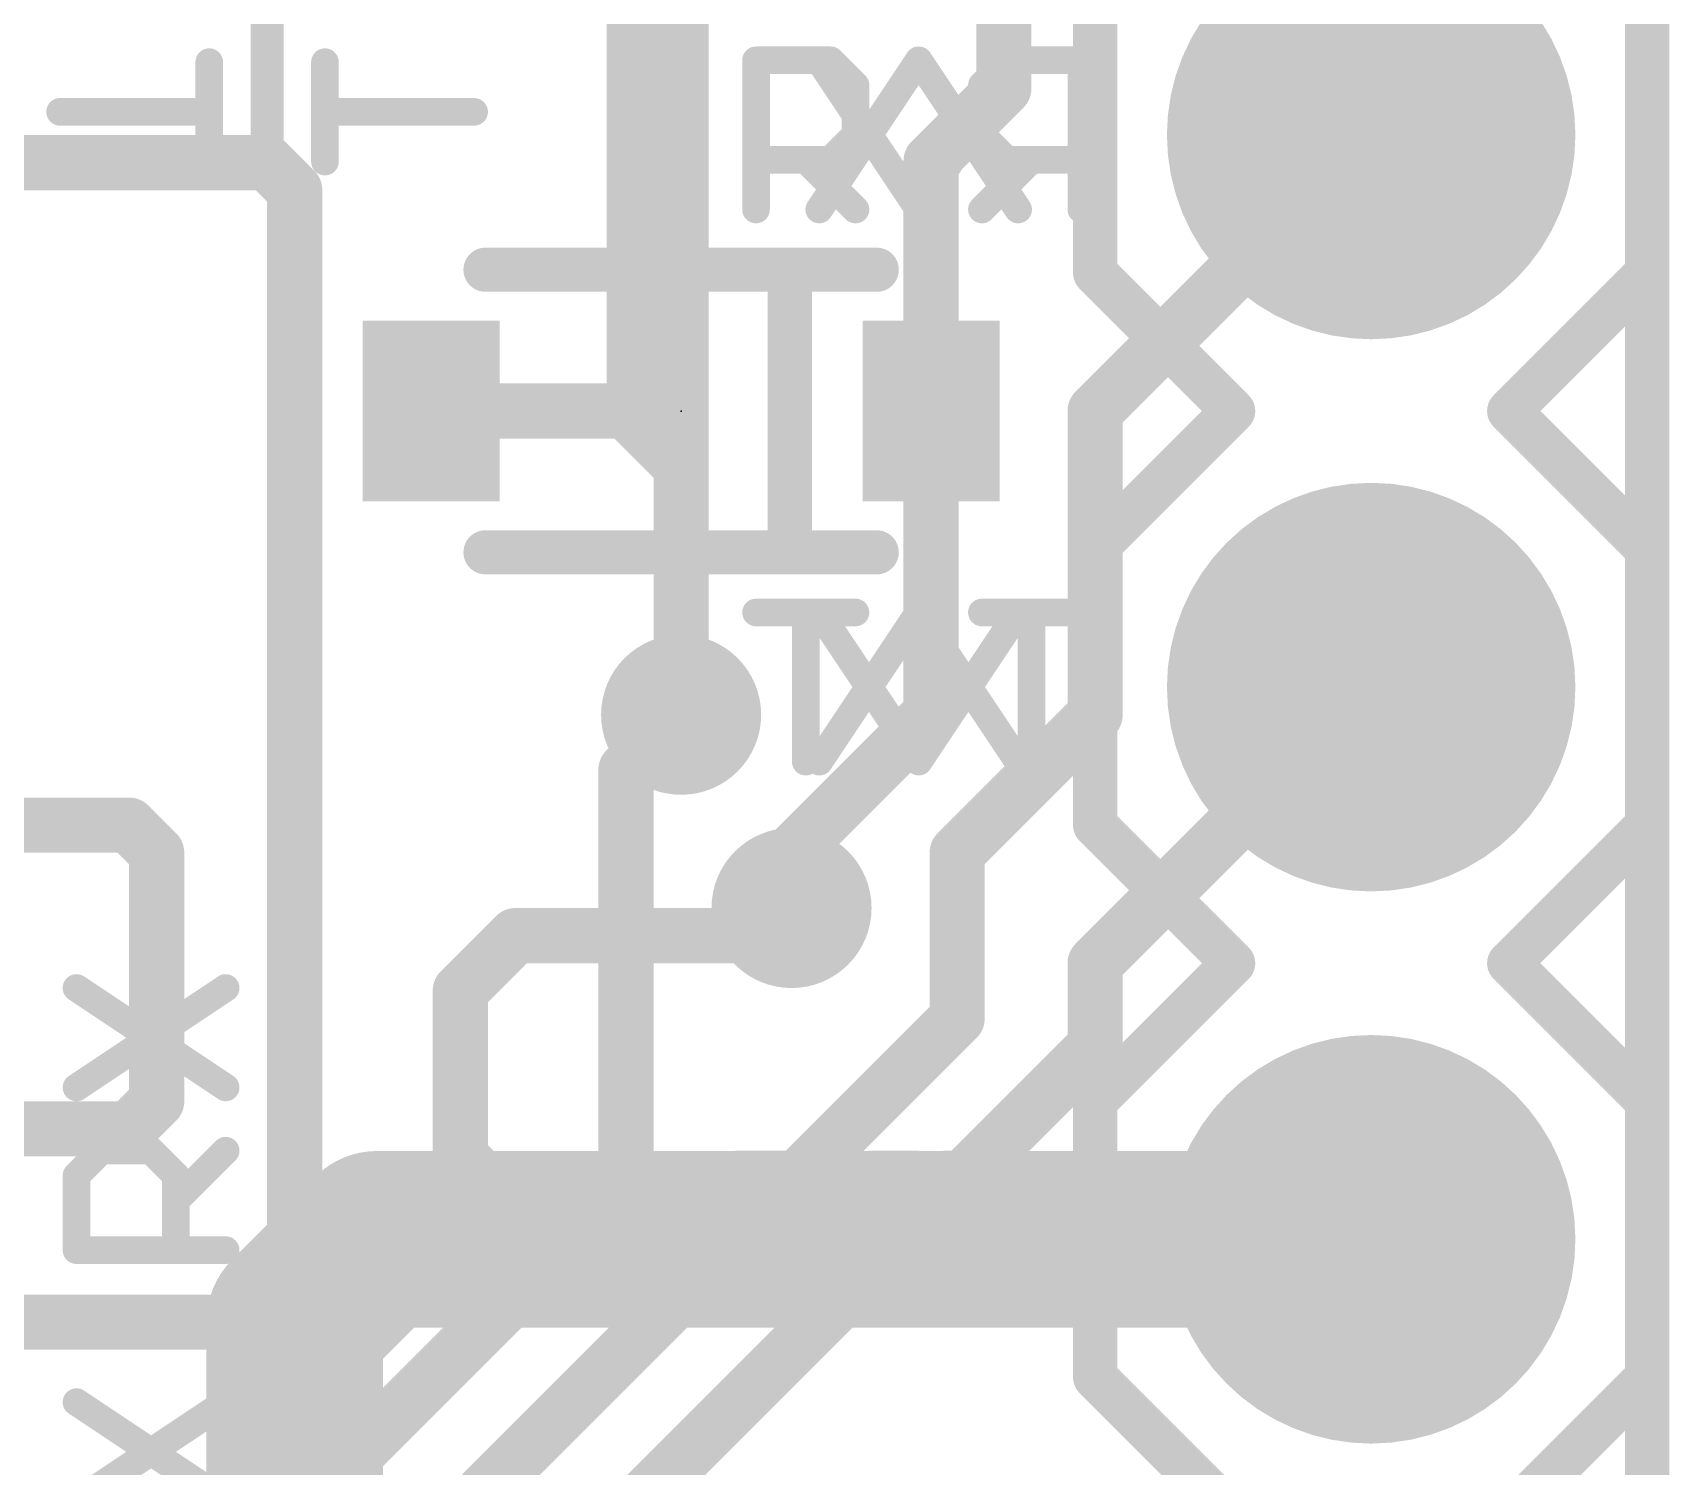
# Model space of a CAD drawing. Extents: x -3 to 111, y -18 to 20.
# Drawn here: x 35.75 to 43.28, y 7.85 to 14.44 of the extents above; entities that cross this region are included whole.
import ezdxf

# ---------------------------------------------------------------- set-up
doc = ezdxf.new("R2010")
doc.units = 0
for name, color, linetype in [('1', 12, 'CONTINUOUS'), ('16', 132, 'CONTINUOUS'), ('17', 110, 'CONTINUOUS'), ('18', 110, 'CONTINUOUS'), ('20', 53, 'CONTINUOUS'), ('21', 41, 'CONTINUOUS'), ('22', 40, 'CONTINUOUS'), ('23', 53, 'CONTINUOUS'), ('51', 53, 'CONTINUOUS')]:
    doc.layers.add(name, color=color, linetype=linetype)

# ---------------------------------------------------------------- blocks, each defined once
blk = doc.blocks.new('RECT')
blk.add_solid([(-0.5, -0.5), (0.5, -0.5), (-0.5, 0.5), (0.5, 0.5)])
blk = doc.blocks.new('ROUNDP')
at = {"const_width": 0.5}
blk.add_lwpolyline([(0, -0.25, 1), (0, 0.25, 1), (0, -0.25)], format="xyb", dxfattribs=at)
blk = doc.blocks.new('ROUNDV')
at = {"const_width": 0.5}
blk.add_lwpolyline([(0, -0.25, 1), (0, 0.25, 1), (0, -0.25)], format="xyb", dxfattribs=at)

msp = doc.modelspace()

# ---------------------------------------------------------------- linework, layer by layer
at = {"layer": '1'}
for points, const_width in [([(43.18, 0), (43.18, 20.32)], 0.2032), ([(38.52, 15.24), (38.52, 12.739)], 0.254), ([(40.22, 15.24), (40.22, 14.185)], 0.254), ([(40.22, 14.185), (39.885, 13.85)], 0.254), ([(40.64, 12.7), (41.91, 13.97)], 0.254), ([(34.544, 13.843), (36.83, 13.843)], 0.254), ([(36.83, 13.843), (36.957, 13.716)], 0.254), ([(39.885, 12.7), (39.885, 13.85)], 0.254), ([(36.957, 13.716), (36.957, 8.763)], 0.254), ([(37.585, 12.7), (38.481, 12.7)], 0.254), ([(38.52, 12.739), (38.481, 12.7)], 0.254), ([(38.481, 12.7), (38.735, 12.446)], 0.254), ([(39.885, 12.7), (39.885, 11.31)], 0.254), ([(40.64, 11.303), (40.64, 12.7)], 0.254), ([(38.735, 12.446), (38.735, 11.303)], 0.254), ([(40.64, 10.16), (41.91, 11.43)], 0.254), ([(38.481, 11.049), (38.735, 11.303)], 0.254), ([(39.243, 10.668), (39.885, 11.31)], 0.254), ([(40.005, 10.668), (40.64, 11.303)], 0.254), ([(38.481, 9.144), (38.481, 11.049)], 0.254), ([(35.14, 10.795), (36.195, 10.795)], 0.254), ([(36.195, 10.795), (36.322, 10.668)], 0.254), ([(36.322, 9.525), (36.322, 10.668)], 0.254), ([(39.243, 10.414), (39.243, 10.668)], 0.254), ([(40.005, 9.906), (40.005, 10.668)], 0.254), ([(40.64, 9.779), (40.64, 10.16)], 0.254), ([(37.211, 7.112), (40.005, 9.906)], 0.254), ([(37.973, 7.112), (40.64, 9.779)], 0.254), ([(36.195, 9.398), (36.322, 9.525)], 0.254), ([(35.167, 9.398), (36.195, 9.398)], 0.254), ([(36.703, 7.366), (38.481, 9.144)], 0.254), ([(36.957, 8.763), (36.703, 8.509)], 0.254), ([(36.703, 8.509), (32.512, 8.509)], 0.254)]:
    msp.add_lwpolyline(points, dxfattribs=dict(at, const_width=const_width))
at = {"layer": '1', "const_width": 0.127}
for points in [[(40.2649, 14.1401, 1), (40.1751, 14.2299)], [(40.1565, 14.185, 1), (40.2835, 14.185)], [(41.9549, 13.9251, 1), (41.8651, 14.0149)], [(36.8749, 13.8879, 1), (36.7851, 13.7981)], [(36.83, 13.7795, 1), (36.83, 13.9065)], [(39.9485, 13.85, 1), (39.8215, 13.85)], [(39.8401, 13.8949, 1), (39.9299, 13.8051)], [(37.0205, 13.716, 1), (36.8935, 13.716)], [(36.9121, 13.6711, 1), (37.0019, 13.7609)], [(37.585, 12.7635, 1), (37.585, 12.6365)], [(38.5259, 12.7449, 1), (38.4361, 12.6551)], [(38.4361, 12.7449, 1), (38.5259, 12.6551)], [(38.4565, 12.739, 1), (38.5835, 12.739)], [(38.5649, 12.6941, 1), (38.4751, 12.7839)], [(38.481, 12.6365, 1), (38.481, 12.7635)], [(39.9485, 12.7, 1), (39.8215, 12.7)], [(40.7035, 12.7, 1), (40.5765, 12.7)], [(40.5951, 12.7449, 1), (40.6849, 12.6551)], [(39.8215, 12.7, 1), (39.9485, 12.7)], [(38.7985, 12.446, 1), (38.6715, 12.446)], [(38.6901, 12.4011, 1), (38.7799, 12.4909)], [(41.9549, 11.3851, 1), (41.8651, 11.4749)], [(38.7799, 11.2581, 1), (38.6901, 11.3479)], [(39.8215, 11.31, 1), (39.9485, 11.31)], [(39.9299, 11.2651, 1), (39.8401, 11.3549)], [(40.6849, 11.2581, 1), (40.5951, 11.3479)], [(38.6715, 11.303, 1), (38.7985, 11.303)], [(40.5765, 11.303, 1), (40.7035, 11.303)], [(38.5445, 11.049, 1), (38.4175, 11.049)], [(38.4361, 11.0939, 1), (38.5259, 11.0041)], [(36.2399, 10.8399, 1), (36.1501, 10.7501)], [(36.195, 10.7315, 1), (36.195, 10.8585)], [(36.3855, 10.668, 1), (36.2585, 10.668)], [(36.2771, 10.6231, 1), (36.3669, 10.7129)], [(39.3065, 10.668, 1), (39.1795, 10.668)], [(39.1981, 10.7129, 1), (39.2879, 10.6231)], [(40.0685, 10.668, 1), (39.9415, 10.668)], [(39.9601, 10.7129, 1), (40.0499, 10.6231)], [(39.1795, 10.414, 1), (39.3065, 10.414)], [(40.7035, 10.16, 1), (40.5765, 10.16)], [(40.5951, 10.2049, 1), (40.6849, 10.1151)], [(40.0499, 9.8611, 1), (39.9601, 9.9509)], [(39.9415, 9.906, 1), (40.0685, 9.906)], [(40.6849, 9.7341, 1), (40.5951, 9.8239)], [(40.5765, 9.779, 1), (40.7035, 9.779)], [(36.3669, 9.4801, 1), (36.2771, 9.5699)], [(36.2585, 9.525, 1), (36.3855, 9.525)], [(36.1501, 9.4429, 1), (36.2399, 9.3531)], [(36.195, 9.3345, 1), (36.195, 9.4615)], [(38.5259, 9.0991, 1), (38.4361, 9.1889)], [(38.4175, 9.144, 1), (38.5445, 9.144)], [(37.0019, 8.7181, 1), (36.9121, 8.8079)], [(36.8935, 8.763, 1), (37.0205, 8.763)], [(36.6581, 8.5539, 1), (36.7479, 8.4641)], [(36.703, 8.4455, 1), (36.703, 8.5725)]]:
    msp.add_lwpolyline(points, format="xyb", dxfattribs=at)
at = {"layer": '16'}
for points, const_width in [([(43.18, 0), (43.18, 20.32)], 0.2032), ([(38.735, 11.303), (38.735, 15.875)], 0.254), ([(39.116, 10.287), (39.243, 10.414)], 0.254), ([(37.719, 10.033), (37.973, 10.287)], 0.254), ([(37.973, 10.287), (39.116, 10.287)], 0.254), ([(37.719, 9.271), (37.719, 10.033)], 0.254), ([(37.719, 9.271), (38.1, 8.89)], 0.254), ([(36.957, 8.509), (37.338, 8.89)], 0.8128), ([(37.338, 8.89), (38.1, 8.89)], 0.8128), ([(38.1, 8.89), (41.91, 8.89)], 0.8128), ([(36.957, 7.112), (36.957, 8.509)], 0.8128)]:
    msp.add_lwpolyline(points, dxfattribs=dict(at, const_width=const_width))
for points, const_width in [([(38.6715, 11.303, 1), (38.7985, 11.303)], 0.127), ([(39.2879, 10.3691, 1), (39.1981, 10.4589)], 0.127), ([(37.973, 10.3505, 1), (37.973, 10.2235)], 0.127), ([(38.0179, 10.2421, 1), (37.9281, 10.3319)], 0.127), ([(39.0711, 10.3319, 1), (39.1609, 10.2421)], 0.127), ([(39.116, 10.2235, 1), (39.116, 10.3505)], 0.127), ([(37.7825, 10.033, 1), (37.6555, 10.033)], 0.127), ([(37.6741, 10.0779, 1), (37.7639, 9.9881)], 0.127), ([(37.7639, 9.3159, 1), (37.6741, 9.2261)], 0.127), ([(37.338, 9.0932, 1), (37.338, 8.6868)], 0.4064), ([(37.4817, 8.7463, 1), (37.1943, 9.0337)], 0.4064), ([(37.6555, 9.271, 1), (37.7825, 9.271)], 0.127), ([(38.1, 9.0932, 1), (38.1, 8.6868)], 0.4064), ([(38.1, 8.6868, 1), (38.1, 9.0932)], 0.4064), ([(41.91, 8.6868, 1), (41.91, 9.0932)], 0.4064), ([(38.0551, 8.8451, 1), (38.1449, 8.9349)], 0.127), ([(37.1602, 8.509, 1), (36.7538, 8.509)], 0.4064), ([(36.8133, 8.6527, 1), (37.1007, 8.3653)], 0.4064)]:
    msp.add_lwpolyline(points, format="xyb", dxfattribs=dict(at, const_width=const_width))
at = {"layer": '20', "const_width": 0.2032}
msp.add_lwpolyline([(43.18, 20.32), (43.18, 0)], dxfattribs=at)
at = {"layer": '21'}
for points, const_width in [([(36.8427, 13.7839), (36.8427, 17.526)], 0.127), ([(40.64, 13.335), (40.64, 14.605)], 0.2032), ([(43.18, 14.605), (43.18, 13.335)], 0.2032), ([(37.0961, 13.8474), (37.0961, 14.305)], 0.127), ([(39.0797, 13.6271), (39.0797, 14.3135)], 0.127), ([(39.0797, 14.3135), (39.4229, 14.3135)], 0.127), ([(39.4229, 14.3135), (39.5373, 14.1991)], 0.127), ([(39.8281, 14.3135), (40.2857, 13.6271)], 0.127), ([(40.2857, 14.3135), (39.8281, 13.6271)], 0.127), ([(39.5373, 14.1991), (39.5373, 13.9703)], 0.127), ([(37.7825, 14.0762), (37.0961, 14.0762)], 0.127), ([(39.5373, 13.9703), (39.4229, 13.8559)], 0.127), ([(39.4229, 13.8559), (39.0797, 13.8559)], 0.127), ([(39.3085, 13.8559), (39.5373, 13.6271)], 0.127), ([(39.235, 13.35), (37.835, 13.35)], 0.2032), ([(39.635, 13.35), (39.235, 13.35)], 0.2032), ([(39.235, 12.05), (39.235, 13.35)], 0.2032), ([(41.275, 12.7), (40.64, 13.335)], 0.2032), ([(43.18, 13.335), (42.545, 12.7)], 0.2032), ([(40.64, 12.065), (41.275, 12.7)], 0.2032), ([(42.545, 12.7), (43.18, 12.065)], 0.2032), ([(39.235, 12.05), (37.835, 12.05)], 0.2032), ([(39.635, 12.05), (39.235, 12.05)], 0.2032), ([(40.64, 10.795), (40.64, 12.065)], 0.2032), ([(43.18, 12.065), (43.18, 10.795)], 0.2032), ([(39.0797, 11.7735), (39.5373, 11.7735)], 0.127), ([(39.3085, 11.0871), (39.3085, 11.7735)], 0.127), ([(39.8281, 11.7735), (40.2857, 11.0871)], 0.127), ([(40.2857, 11.7735), (39.8281, 11.0871)], 0.127), ([(41.275, 10.16), (40.64, 10.795)], 0.2032), ([(43.18, 10.795), (42.545, 10.16)], 0.2032), ([(41.275, 10.16), (40.64, 9.525)], 0.2032), ([(43.18, 9.525), (42.545, 10.16)], 0.2032), ([(35.9531, 9.5885), (36.6395, 10.0461)], 0.127), ([(35.9531, 10.0461), (36.6395, 9.5885)], 0.127), ([(40.64, 8.255), (40.64, 9.525)], 0.2032), ([(43.18, 9.525), (43.18, 8.255)], 0.2032), ([(35.9531, 9.1833), (36.0675, 9.2977)], 0.127), ([(36.0675, 9.2977), (36.2963, 9.2977)], 0.127), ([(36.2963, 9.2977), (36.4107, 9.1833)], 0.127), ([(36.4107, 9.0689), (36.6395, 9.2977)], 0.127), ([(38.5807, 9.2335), (38.5807, 8.7759)], 0.127), ([(39.0383, 8.7759), (39.0383, 9.2335)], 0.127), ([(39.3291, 9.2335), (39.5579, 9.2335)], 0.127), ([(39.4435, 8.5471), (39.4435, 9.2335)], 0.127), ([(39.9425, 9.2335), (39.8281, 9.1191)], 0.127), ([(40.1713, 9.2335), (39.9425, 9.2335)], 0.127), ([(40.2857, 9.1191), (40.1713, 9.2335)], 0.127), ([(35.9531, 8.8401), (35.9531, 9.1833)], 0.127), ([(36.4107, 9.1833), (36.4107, 8.8401)], 0.127), ([(39.8281, 9.1191), (39.8281, 8.6615)], 0.127), ([(40.2857, 8.6615), (40.2857, 9.1191)], 0.127), ([(36.6395, 8.8401), (35.9531, 8.8401)], 0.127), ([(38.5807, 8.7759), (38.8095, 8.5471)], 0.127), ([(38.8095, 8.5471), (39.0383, 8.7759)], 0.127), ([(39.8281, 8.6615), (39.9425, 8.5471)], 0.127), ([(40.1713, 8.5471), (40.2857, 8.6615)], 0.127), ([(39.3291, 8.5471), (39.5579, 8.5471)], 0.127), ([(39.9425, 8.5471), (40.1713, 8.5471)], 0.127), ([(41.275, 7.62), (40.64, 8.255)], 0.2032), ([(43.18, 8.255), (42.545, 7.62)], 0.2032), ([(35.9531, 7.6835), (36.6395, 8.1411)], 0.127), ([(35.9531, 8.1411), (36.6395, 7.6835)], 0.127)]:
    msp.add_lwpolyline(points, dxfattribs=dict(at, const_width=const_width))
for points, const_width in [([(37.1279, 14.305, 1), (37.0644, 14.305)], 0.0635), ([(39.1114, 14.3135, 1), (39.0479, 14.3135)], 0.0635), ([(39.0797, 14.3452, 1), (39.0797, 14.2817)], 0.0635), ([(39.4453, 14.3359, 1), (39.4004, 14.291)], 0.0635), ([(39.4229, 14.2817, 1), (39.4229, 14.3452)], 0.0635), ([(39.8545, 14.3311, 1), (39.8017, 14.2959)], 0.0635), ([(40.3121, 14.2959, 1), (40.2593, 14.3311)], 0.0635), ([(39.569, 14.1991, 1), (39.5055, 14.1991)], 0.0635), ([(39.5148, 14.1766, 1), (39.5597, 14.2215)], 0.0635), ([(37.0961, 14.108, 1), (37.0961, 14.0445)], 0.0635), ([(37.7825, 14.0445, 1), (37.7825, 14.108)], 0.0635), ([(39.5597, 13.9478, 1), (39.5148, 13.9927)], 0.0635), ([(39.5055, 13.9703, 1), (39.569, 13.9703)], 0.0635), ([(37.0644, 13.8474, 1), (37.1279, 13.8474)], 0.0635), ([(39.0797, 13.8876, 1), (39.0797, 13.8241)], 0.0635), ([(39.3309, 13.8783, 1), (39.286, 13.8334)], 0.0635), ([(39.4004, 13.8783, 1), (39.4453, 13.8334)], 0.0635), ([(39.4229, 13.8241, 1), (39.4229, 13.8876)], 0.0635), ([(36.8109, 13.7839, 1), (36.8745, 13.7839)], 0.0635), ([(39.0479, 13.6271, 1), (39.1114, 13.6271)], 0.0635), ([(39.5148, 13.6046, 1), (39.5597, 13.6496)], 0.0635), ([(39.8017, 13.6447, 1), (39.8545, 13.6095)], 0.0635), ([(40.2593, 13.6095, 1), (40.3121, 13.6447)], 0.0635), ([(37.835, 13.4008, 1), (37.835, 13.2992)], 0.1016), ([(39.235, 13.4008, 1), (39.235, 13.2992)], 0.1016), ([(39.2858, 13.35, 1), (39.1842, 13.35)], 0.1016), ([(39.235, 13.2992, 1), (39.235, 13.4008)], 0.1016), ([(39.635, 13.2992, 1), (39.635, 13.4008)], 0.1016), ([(40.6759, 13.3709, 1), (40.6041, 13.2991)], 0.1016), ([(43.2159, 13.2991, 1), (43.1441, 13.3709)], 0.1016), ([(40.5892, 13.335, 1), (40.6908, 13.335)], 0.1016), ([(43.1292, 13.335, 1), (43.2308, 13.335)], 0.1016), ([(41.3109, 12.6641, 1), (41.2391, 12.7359)], 0.1016), ([(42.5809, 12.7359, 1), (42.5091, 12.6641)], 0.1016), ([(41.2391, 12.6641, 1), (41.3109, 12.7359)], 0.1016), ([(42.5091, 12.7359, 1), (42.5809, 12.6641)], 0.1016), ([(37.835, 12.1008, 1), (37.835, 11.9992)], 0.1016), ([(39.235, 12.1008, 1), (39.235, 11.9992)], 0.1016), ([(39.235, 11.9992, 1), (39.235, 12.1008)], 0.1016), ([(39.635, 11.9992, 1), (39.635, 12.1008)], 0.1016), ([(40.6908, 12.065, 1), (40.5892, 12.065)], 0.1016), ([(40.6041, 12.1009, 1), (40.6759, 12.0291)], 0.1016), ([(43.2308, 12.065, 1), (43.1292, 12.065)], 0.1016), ([(43.1441, 12.0291, 1), (43.2159, 12.1009)], 0.1016), ([(39.1842, 12.05, 1), (39.2858, 12.05)], 0.1016), ([(39.0797, 11.8052, 1), (39.0797, 11.7417)], 0.0635), ([(39.3402, 11.7735, 1), (39.2767, 11.7735)], 0.0635), ([(39.5373, 11.7417, 1), (39.5373, 11.8052)], 0.0635), ([(39.8545, 11.7911, 1), (39.8017, 11.7559)], 0.0635), ([(40.3121, 11.7559, 1), (40.2593, 11.7911)], 0.0635), ([(39.2767, 11.0871, 1), (39.3402, 11.0871)], 0.0635), ([(39.8017, 11.1047, 1), (39.8545, 11.0695)], 0.0635), ([(40.2593, 11.0695, 1), (40.3121, 11.1047)], 0.0635), ([(40.6759, 10.8309, 1), (40.6041, 10.7591)], 0.1016), ([(40.5892, 10.795, 1), (40.6908, 10.795)], 0.1016), ([(43.1292, 10.795, 1), (43.2308, 10.795)], 0.1016), ([(43.2159, 10.7591, 1), (43.1441, 10.8309)], 0.1016), ([(41.3109, 10.1241, 1), (41.2391, 10.1959)], 0.1016), ([(41.2391, 10.1241, 1), (41.3109, 10.1959)], 0.1016), ([(42.5809, 10.1959, 1), (42.5091, 10.1241)], 0.1016), ([(42.5091, 10.1959, 1), (42.5809, 10.1241)], 0.1016), ([(35.9707, 10.0725, 1), (35.9355, 10.0197)], 0.0635), ([(36.6571, 10.0197, 1), (36.6219, 10.0725)], 0.0635), ([(35.9355, 9.6149, 1), (35.9707, 9.5621)], 0.0635), ([(36.6219, 9.5621, 1), (36.6571, 9.6149)], 0.0635), ([(40.6908, 9.525, 1), (40.5892, 9.525)], 0.1016), ([(40.6041, 9.5609, 1), (40.6759, 9.4891)], 0.1016), ([(43.2308, 9.525, 1), (43.1292, 9.525)], 0.1016), ([(43.1441, 9.4891, 1), (43.2159, 9.5609)], 0.1016), ([(36.0675, 9.3294, 1), (36.0675, 9.2659)], 0.0635), ([(36.09, 9.2752, 1), (36.0451, 9.3201)], 0.0635), ([(36.3188, 9.3201, 1), (36.2739, 9.2752)], 0.0635), ([(36.2963, 9.2659, 1), (36.2963, 9.3294)], 0.0635), ([(36.662, 9.2752, 1), (36.617, 9.3201)], 0.0635), ([(38.6125, 9.2335, 1), (38.549, 9.2335)], 0.0635), ([(39.0701, 9.2335, 1), (39.0066, 9.2335)], 0.0635), ([(39.3291, 9.2652, 1), (39.3291, 9.2017)], 0.0635), ([(39.4753, 9.2335, 1), (39.4118, 9.2335)], 0.0635), ([(39.5579, 9.2017, 1), (39.5579, 9.2652)], 0.0635), ([(39.9425, 9.2652, 1), (39.9425, 9.2017)], 0.0635), ([(39.9649, 9.211, 1), (39.92, 9.2559)], 0.0635), ([(40.1937, 9.2559, 1), (40.1488, 9.211)], 0.0635), ([(40.1713, 9.2017, 1), (40.1713, 9.2652)], 0.0635), ([(35.9849, 9.1833, 1), (35.9214, 9.1833)], 0.0635), ([(35.9307, 9.2057, 1), (35.9756, 9.1608)], 0.0635), ([(36.4425, 9.1833, 1), (36.379, 9.1833)], 0.0635), ([(36.3883, 9.1608, 1), (36.4332, 9.2057)], 0.0635), ([(36.3883, 9.0913, 1), (36.4332, 9.0464)], 0.0635), ([(39.8598, 9.1191, 1), (39.7963, 9.1191)], 0.0635), ([(39.8056, 9.1415, 1), (39.8505, 9.0966)], 0.0635), ([(40.3174, 9.1191, 1), (40.2539, 9.1191)], 0.0635), ([(40.2632, 9.0966, 1), (40.3081, 9.1415)], 0.0635), ([(35.9531, 8.8718, 1), (35.9531, 8.8083)], 0.0635), ([(36.6395, 8.8083, 1), (36.6395, 8.8718)], 0.0635), ([(35.9214, 8.8401, 1), (35.9849, 8.8401)], 0.0635), ([(36.379, 8.8401, 1), (36.4425, 8.8401)], 0.0635), ([(38.6032, 8.7983, 1), (38.5583, 8.7534)], 0.0635), ([(39.0608, 8.7534, 1), (39.0159, 8.7983)], 0.0635), ([(38.549, 8.7759, 1), (38.6125, 8.7759)], 0.0635), ([(39.0066, 8.7759, 1), (39.0701, 8.7759)], 0.0635), ([(39.7963, 8.6615, 1), (39.8598, 8.6615)], 0.0635), ([(39.8505, 8.6839, 1), (39.8056, 8.639)], 0.0635), ([(40.2539, 8.6615, 1), (40.3174, 8.6615)], 0.0635), ([(40.3081, 8.639, 1), (40.2632, 8.6839)], 0.0635), ([(38.7871, 8.5696, 1), (38.832, 8.5246)], 0.0635), ([(38.7871, 8.5246, 1), (38.832, 8.5696)], 0.0635), ([(39.3291, 8.5789, 1), (39.3291, 8.5153)], 0.0635), ([(39.5579, 8.5153, 1), (39.5579, 8.5789)], 0.0635), ([(39.9425, 8.5789, 1), (39.9425, 8.5153)], 0.0635), ([(39.92, 8.5246, 1), (39.9649, 8.5696)], 0.0635), ([(40.1488, 8.5696, 1), (40.1937, 8.5246)], 0.0635), ([(40.1713, 8.5153, 1), (40.1713, 8.5789)], 0.0635), ([(39.4118, 8.5471, 1), (39.4753, 8.5471)], 0.0635), ([(40.6759, 8.2909, 1), (40.6041, 8.2191)], 0.1016), ([(40.5892, 8.255, 1), (40.6908, 8.255)], 0.1016), ([(43.1292, 8.255, 1), (43.2308, 8.255)], 0.1016), ([(43.2159, 8.2191, 1), (43.1441, 8.2909)], 0.1016), ([(35.9707, 8.1675, 1), (35.9355, 8.1147)], 0.0635), ([(36.6571, 8.1147, 1), (36.6219, 8.1675)], 0.0635)]:
    msp.add_lwpolyline(points, format="xyb", dxfattribs=dict(at, const_width=const_width))
at = {"layer": '22', "const_width": 0.127}
for points in [[(36.8173, 13.7839), (36.8173, 17.526)], [(36.5639, 13.8474), (36.5639, 14.305)], [(39.8281, 14.3135), (39.3705, 13.6271)], [(39.3705, 14.3135), (39.8281, 13.6271)], [(40.2333, 14.3135), (40.1189, 14.1991)], [(40.5765, 14.3135), (40.2333, 14.3135)], [(40.5765, 13.6271), (40.5765, 14.3135)], [(40.1189, 14.1991), (40.1189, 13.9703)], [(35.8775, 14.0762), (36.5639, 14.0762)], [(40.1189, 13.9703), (40.2333, 13.8559)], [(40.3477, 13.8559), (40.1189, 13.6271)], [(40.2333, 13.8559), (40.5765, 13.8559)], [(39.8281, 11.7735), (39.3705, 11.0871)], [(39.3705, 11.7735), (39.8281, 11.0871)], [(40.5765, 11.7735), (40.1189, 11.7735)], [(40.3477, 11.0871), (40.3477, 11.7735)], [(38.8715, 9.1191), (38.986, 9.2335)], [(38.986, 9.2335), (39.2147, 9.2335)], [(39.2147, 9.2335), (39.3291, 9.1191)], [(39.8281, 9.2335), (39.5993, 9.2335)], [(39.7137, 8.5471), (39.7137, 9.2335)], [(40.1189, 8.7759), (40.1189, 9.2335)], [(40.5765, 9.2335), (40.5765, 8.7759)], [(38.8715, 8.6615), (38.8715, 9.1191)], [(39.3291, 9.1191), (39.3291, 8.6615)], [(40.3477, 8.5471), (40.1189, 8.7759)], [(40.5765, 8.7759), (40.3477, 8.5471)], [(38.986, 8.5471), (38.8715, 8.6615)], [(39.3291, 8.6615), (39.2147, 8.5471)], [(39.2147, 8.5471), (38.986, 8.5471)], [(39.8281, 8.5471), (39.5993, 8.5471)]]:
    msp.add_lwpolyline(points, dxfattribs=at)
at = {"layer": '22', "const_width": 0.0635}
for points in [[(36.5956, 14.305, 1), (36.5321, 14.305)], [(39.3969, 14.3311, 1), (39.3441, 14.2959)], [(39.8545, 14.2959, 1), (39.8017, 14.3311)], [(40.2333, 14.3452, 1), (40.2333, 14.2817)], [(40.2558, 14.291, 1), (40.2109, 14.3359)], [(40.6083, 14.3135, 1), (40.5448, 14.3135)], [(40.5765, 14.2817, 1), (40.5765, 14.3452)], [(40.1507, 14.1991, 1), (40.0872, 14.1991)], [(40.0965, 14.2215, 1), (40.1414, 14.1766)], [(35.8775, 14.108, 1), (35.8775, 14.0445)], [(36.5639, 14.0445, 1), (36.5639, 14.108)], [(40.1414, 13.9927, 1), (40.0965, 13.9478)], [(40.0872, 13.9703, 1), (40.1507, 13.9703)], [(36.5321, 13.8474, 1), (36.5956, 13.8474)], [(40.2333, 13.8876, 1), (40.2333, 13.8241)], [(40.2109, 13.8334, 1), (40.2558, 13.8783)], [(40.3702, 13.8334, 1), (40.3253, 13.8783)], [(40.5765, 13.8241, 1), (40.5765, 13.8876)], [(36.7856, 13.7839, 1), (36.8491, 13.7839)], [(39.3441, 13.6447, 1), (39.3969, 13.6095)], [(39.8017, 13.6095, 1), (39.8545, 13.6447)], [(40.0965, 13.6496, 1), (40.1414, 13.6046)], [(40.5448, 13.6271, 1), (40.6083, 13.6271)], [(39.3969, 11.7911, 1), (39.3441, 11.7559)], [(39.8545, 11.7559, 1), (39.8017, 11.7911)], [(40.1189, 11.8052, 1), (40.1189, 11.7417)], [(40.3795, 11.7735, 1), (40.316, 11.7735)], [(40.5765, 11.7417, 1), (40.5765, 11.8052)], [(39.3441, 11.1047, 1), (39.3969, 11.0695)], [(39.8017, 11.0695, 1), (39.8545, 11.1047)], [(40.316, 11.0871, 1), (40.3795, 11.0871)], [(38.986, 9.2652, 1), (38.986, 9.2017)], [(39.0084, 9.211, 1), (38.9635, 9.2559)], [(39.2372, 9.2559, 1), (39.1923, 9.211)], [(39.2147, 9.2017, 1), (39.2147, 9.2652)], [(39.5993, 9.2652, 1), (39.5993, 9.2017)], [(39.7454, 9.2335, 1), (39.6819, 9.2335)], [(39.8281, 9.2017, 1), (39.8281, 9.2652)], [(40.1507, 9.2335, 1), (40.0872, 9.2335)], [(40.6083, 9.2335, 1), (40.5448, 9.2335)], [(38.9033, 9.1191, 1), (38.8398, 9.1191)], [(38.8491, 9.1415, 1), (38.894, 9.0966)], [(39.3609, 9.1191, 1), (39.2974, 9.1191)], [(39.3067, 9.0966, 1), (39.3516, 9.1415)], [(40.1414, 8.7983, 1), (40.0965, 8.7534)], [(40.599, 8.7534, 1), (40.554, 8.7983)], [(40.0872, 8.7759, 1), (40.1507, 8.7759)], [(40.5448, 8.7759, 1), (40.6083, 8.7759)], [(38.8398, 8.6615, 1), (38.9033, 8.6615)], [(38.894, 8.6839, 1), (38.8491, 8.639)], [(39.2974, 8.6615, 1), (39.3609, 8.6615)], [(39.3516, 8.639, 1), (39.3067, 8.6839)], [(38.986, 8.5789, 1), (38.986, 8.5153)], [(38.9635, 8.5246, 1), (39.0084, 8.5696)], [(39.1923, 8.5696, 1), (39.2372, 8.5246)], [(39.2147, 8.5153, 1), (39.2147, 8.5789)], [(39.5993, 8.5789, 1), (39.5993, 8.5153)], [(39.8281, 8.5153, 1), (39.8281, 8.5789)], [(40.3253, 8.5696, 1), (40.3702, 8.5246)], [(40.3253, 8.5246, 1), (40.3702, 8.5696)], [(39.6819, 8.5471, 1), (39.7454, 8.5471)]]:
    msp.add_lwpolyline(points, format="xyb", dxfattribs=at)
at = {"layer": '23'}
msp.add_point((38.735, 12.7), dxfattribs=at)

# ---------------------------------------------------------------- block references
at = {"layer": '1', "xscale": 0.63, "yscale": 0.83, "rotation": 180}
for p in [(37.585, 12.7), (39.885, 12.7)]:
    msp.add_blockref('RECT', p, dxfattribs=at)
at = {"layer": '17', "xscale": 1.8796, "yscale": 1.8796}
for p in [(41.91, 13.97), (41.91, 13.97), (41.91, 11.43), (41.91, 11.43), (41.91, 8.89), (41.91, 8.89)]:
    msp.add_blockref('ROUNDP', p, dxfattribs=at)
at = {"layer": '18', "xscale": 0.7366, "yscale": 0.7366}
for p in [(38.735, 11.303), (38.735, 11.303), (39.243, 10.414), (39.243, 10.414)]:
    msp.add_blockref('ROUNDV', p, dxfattribs=at)
at = {"layer": '51', "xscale": 0.508, "yscale": 0.508, "rotation": 270}
for p in [(41.91, 13.97), (41.91, 11.43), (41.91, 8.89)]:
    msp.add_blockref('RECT', p, dxfattribs=at)

doc.saveas('drawing.dxf')
